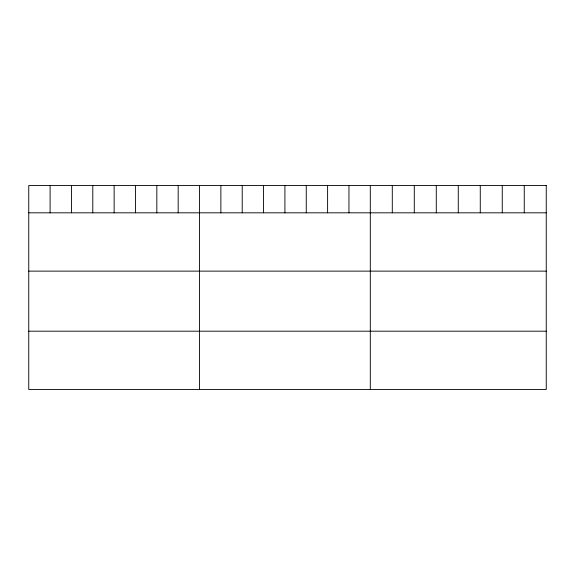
<?xml version="1.0" encoding="UTF-8"?>
<svg xmlns="http://www.w3.org/2000/svg" width="575" height="575" viewBox="0 0 575 575"><rect width="100%" height="100%" fill="white"/><g stroke="black" fill="none" stroke-linecap="round" stroke-linejoin="round"><path stroke-width="0.86" d="M28.75 212.822L546.25 212.822M28.75 271.127L546.25 271.127M28.75 331.193L546.25 331.193M524.256 185.509L524.256 212.822M502.262 185.509L502.262 212.822M480.269 185.509L480.269 212.822M458.275 185.509L458.275 212.822M436.281 185.509L436.281 212.822M414.287 185.509L414.287 212.822M392.294 185.509L392.294 212.822M370.3 185.509L370.3 389.491M348.953 185.509L348.953 212.822M327.606 185.509L327.606 212.822M306.259 185.509L306.259 212.822M284.912 185.509L284.912 212.822M263.566 185.509L263.566 212.822M242.219 185.509L242.219 212.822M220.872 185.509L220.872 212.822M199.525 185.509L199.525 389.491M178.178 185.509L178.178 212.822M156.831 185.509L156.831 212.822M135.484 185.509L135.484 212.822M114.138 185.509L114.138 212.822M92.791 185.509L92.791 212.822M71.444 185.509L71.444 212.822M50.097 185.509L50.097 212.822M546.25 185.509L28.75 185.509L28.75 389.491L546.25 389.491L546.25 185.509"/></g></svg>
